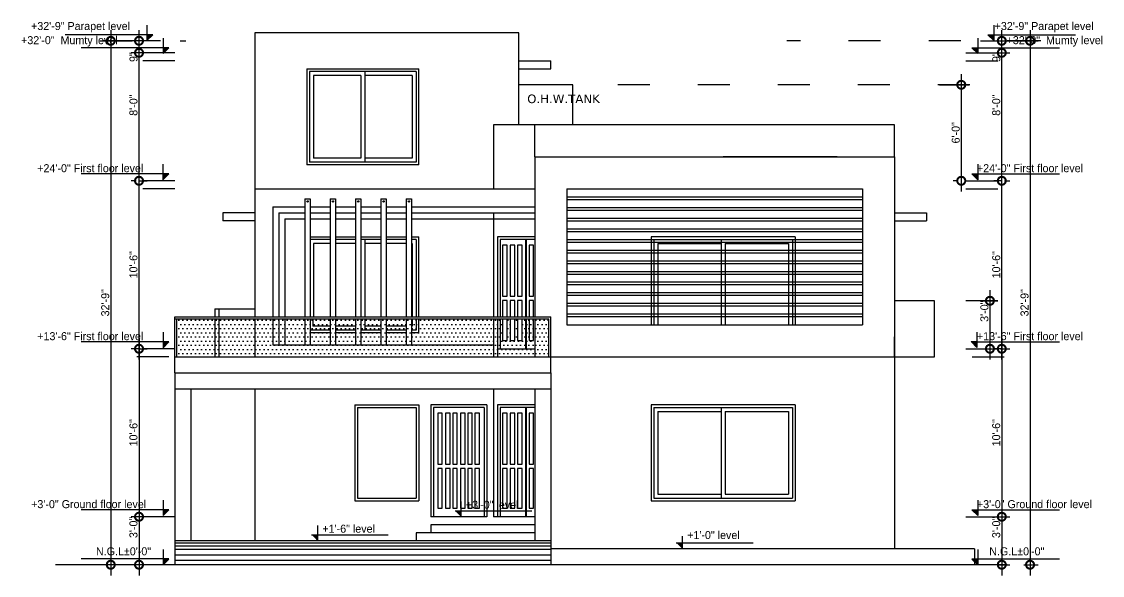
# Model space of a CAD drawing. Header units: inches. Extents: x -36906 to 35154, y -44700 to 686.
# Drawn here: x -20826 to -20016, y -22350 to -21934 of the extents above; entities that cross this region are included whole.
import ezdxf
from ezdxf.enums import TextEntityAlignment as Align

# ---------------------------------------------------------------- set-up
doc = ezdxf.new("R2010")
doc.units = ezdxf.units.IN
doc.header["$LTSCALE"] = 2
doc.header["$MEASUREMENT"] = 0
doc.header["$PDMODE"] = 2
doc.linetypes.add('ACAD_ISO03W100', pattern=[30, 12, -18])
doc.layers.add('stair', color=141, linetype='Continuous')
doc.styles.add('dim-1', font='stylu.ttf')
doc.styles.add('dimtex', font='stylu.ttf')
doc.styles.add('SANSSERIF', font='sanss___.ttf', dxfattribs={"height": 7})
doc.dimstyles.new('G8', dxfattribs={"dimscale": 8, "dimtxt": 1, "dimasz": 1.75, "dimexe": 1, "dimexo": 0.25, "dimgap": 0.125, "dimtad": 1, "dimdec": 3, "dimzin": 3, "dimdsep": 46, "dimlunit": 4, "dimtxsty": 'dimtex', "dimblk": 'DOTSMALL', "dimcen": 0.09375, "dimdle": 1, "dimclrd": 256, "dimclre": 256, "dimclrt": 6, "dimadec": 0, "dimazin": 1, "dimtfac": 1, "dimtdec": 3, "dimtofl": 0, "dimtmove": 1, "dimatfit": 3, "dimldrblk": 'DOTSMALL', "dimfxl": 0, "dimtolj": 1, "dimtzin": 1, "dimlwd": -1, "dimlwe": -1, "dimarcsym": 0})
pattern_1 = [(0, (-132644.067, -36255.0425), (1.5625, 3.125), [0, -3.125])]

# ---------------------------------------------------------------- blocks, each defined once
blk = doc.blocks.new('_DotSmall')
at = {"color": 0, "linetype": 'ByBlock', "const_width": 0.5}
blk.add_lwpolyline([(-0.0625, 0, 1), (0.0625, 0, 1)], format="xyb", close=True, dxfattribs=at)
blk = doc.blocks.new('*D188')
for p, q in [((-20091.06, -22171.51), (-20091.06, -22313.51)), ((-20091.94, -22179.51), (-20085.06, -22179.51)), ((-20094.94, -22305.51), (-20085.06, -22305.51))]:
    blk.add_line(p, q)
at = {"layer": 'Defpoints', "color": 0}
for p in [(-20097.94, -22179.51), (-20100.94, -22305.51), (-20091.06, -22305.51)]:
    blk.add_point(p, dxfattribs=at)
at = {"xscale": 12, "yscale": 12, "zscale": 12}
for p, rotation in [((-20091.06, -22179.51), 90), ((-20091.06, -22305.51), 270)]:
    blk.add_blockref('_DotSmall', p, dxfattribs=dict(at, rotation=rotation))
at = {"color": 7, "insert": (-20095.19, -22242.51), "char_height": 6, "attachment_point": 5, "rotation": 90, "style": 'dimtex'}
blk.add_mtext('\\A1;10\'-6"', dxfattribs=at)
blk = doc.blocks.new('*D189')
for p, q in [((-20091.06, -22297.51), (-20091.06, -22349.51)), ((-20098.75, -22305.51), (-20085.06, -22305.51)), ((-20093.08, -22341.51), (-20085.06, -22341.51))]:
    blk.add_line(p, q)
at = {"layer": 'Defpoints', "color": 0}
for p in [(-20104.75, -22305.51), (-20099.08, -22341.51), (-20091.06, -22341.51)]:
    blk.add_point(p, dxfattribs=at)
at = {"xscale": 12, "yscale": 12, "zscale": 12}
for p, rotation in [((-20091.06, -22305.51), 90), ((-20091.06, -22341.51), 270)]:
    blk.add_blockref('_DotSmall', p, dxfattribs=dict(at, rotation=rotation))
at = {"color": 7, "insert": (-20095.19, -22313.51), "char_height": 6, "attachment_point": 5, "rotation": 90, "style": 'dimtex'}
blk.add_mtext('\\A1;3\'-0"', dxfattribs=at)
blk = doc.blocks.new('*D190')
for p, q in [((-20091.06, -22187.51), (-20091.06, -22045.51)), ((-20091.06, -22053.51), (-20097.06, -22053.51)), ((-20091.06, -22179.51), (-20097.06, -22179.51))]:
    blk.add_line(p, q)
at = {"layer": 'Defpoints', "color": 0}
for p in [(-20091.06, -22053.51), (-20085.06, -22053.51), (-20085.06, -22179.51)]:
    blk.add_point(p, dxfattribs=at)
at = {"xscale": 12, "yscale": 12, "zscale": 12}
for p, rotation in [((-20091.06, -22053.51), 90), ((-20091.06, -22179.51), 270)]:
    blk.add_blockref('_DotSmall', p, dxfattribs=dict(at, rotation=rotation))
at = {"color": 7, "insert": (-20095.19, -22116.51), "char_height": 6, "attachment_point": 5, "rotation": 90, "style": 'dimtex'}
blk.add_mtext('\\A1;10\'-6"', dxfattribs=at)
blk = doc.blocks.new('*D191')
for p, q in [((-20069.87, -21940.51), (-20069.87, -22349.51)), ((-20090.09, -21948.51), (-20063.87, -21948.51)), ((-20074.59, -22341.51), (-20063.87, -22341.51))]:
    blk.add_line(p, q)
at = {"layer": 'Defpoints', "color": 0}
for p in [(-20096.09, -21948.51), (-20080.59, -22341.51), (-20069.87, -22341.51)]:
    blk.add_point(p, dxfattribs=at)
at = {"xscale": 12, "yscale": 12, "zscale": 12}
for p, rotation in [((-20069.87, -21948.51), 90), ((-20069.87, -22341.51), 270)]:
    blk.add_blockref('_DotSmall', p, dxfattribs=dict(at, rotation=rotation))
at = {"color": 7, "insert": (-20073.98, -22145.01), "char_height": 6, "attachment_point": 5, "rotation": 90, "style": 'dimtex'}
blk.add_mtext('\\A1;32\'-9"', dxfattribs=at)
blk = doc.blocks.new('*D192')
for p, q in [((-20091.06, -22061.51), (-20091.06, -21949.51)), ((-20100.56, -21957.51), (-20085.06, -21957.51)), ((-20088.9, -22053.51), (-20085.06, -22053.51))]:
    blk.add_line(p, q)
at = {"layer": 'Defpoints', "color": 0}
for p in [(-20106.56, -21957.51), (-20091.06, -21957.51), (-20094.9, -22053.51)]:
    blk.add_point(p, dxfattribs=at)
at = {"xscale": 12, "yscale": 12, "zscale": 12}
for p, rotation in [((-20091.06, -21957.51), 90), ((-20091.06, -22053.51), 270)]:
    blk.add_blockref('_DotSmall', p, dxfattribs=dict(at, rotation=rotation))
at = {"color": 7, "insert": (-20095.18, -21996.77), "char_height": 6, "attachment_point": 5, "rotation": 90, "style": 'dimtex'}
blk.add_mtext('\\A1;8\'-0"', dxfattribs=at)
blk = doc.blocks.new('*D193')
for p, q in [((-20091.06, -21965.51), (-20091.06, -21940.51)), ((-20107.12, -21948.51), (-20085.06, -21948.51)), ((-20087.81, -21957.51), (-20085.06, -21957.51))]:
    blk.add_line(p, q)
at = {"layer": 'Defpoints', "color": 0}
for p in [(-20113.12, -21948.51), (-20091.06, -21948.51), (-20093.81, -21957.51)]:
    blk.add_point(p, dxfattribs=at)
at = {"xscale": 12, "yscale": 12, "zscale": 12}
for p, rotation in [((-20091.06, -21948.51), 90), ((-20091.06, -21957.51), 270)]:
    blk.add_blockref('_DotSmall', p, dxfattribs=dict(at, rotation=rotation))
at = {"color": 7, "insert": (-20095.16, -21960.76), "char_height": 6, "attachment_point": 5, "rotation": 90, "style": 'dimtex'}
blk.add_mtext('\\A1;9"', dxfattribs=at)
blk = doc.blocks.new('*U29')
at = {"layer": 'stair', "color": 6, "linetype": 'Continuous'}
for p, q in [((-270.69, -4148.52), (-266.28, -4148.52)), ((-266.28, -4152.96), (-270.69, -4148.52)), ((-266.28, -4148.52), (-266.28, -4152.96))]:
    blk.add_line(p, q, dxfattribs=at)
blk.add_solid([(-270.69, -4148.52), (-270.69, -4148.52), (-266.28, -4148.52)], dxfattribs=at)
at = {"layer": 'stair', "color": 6, "linetype": 'Continuous', "extrusion": (0, 0, -1)}
blk.add_solid([(270.69, -4148.52), (266.28, -4148.52), (266.28, -4152.96)], dxfattribs=at)
blk = doc.blocks.new('*D194')
for p, q in [((-20737.88, -22171.51), (-20737.88, -22313.51)), ((-20737, -22179.51), (-20743.88, -22179.51)), ((-20734, -22305.51), (-20743.88, -22305.51))]:
    blk.add_line(p, q)
at = {"layer": 'Defpoints', "color": 0}
for p in [(-20731, -22179.51), (-20737.88, -22305.51), (-20728, -22305.51)]:
    blk.add_point(p, dxfattribs=at)
at = {"xscale": 12, "yscale": 12, "zscale": 12}
for p, rotation in [((-20737.88, -22179.51), 90), ((-20737.88, -22305.51), 270)]:
    blk.add_blockref('_DotSmall', p, dxfattribs=dict(at, rotation=rotation))
at = {"color": 7, "insert": (-20742.02, -22242.51), "char_height": 6, "attachment_point": 5, "rotation": 90, "style": 'dimtex'}
blk.add_mtext('\\A1;10\'-6"', dxfattribs=at)
blk = doc.blocks.new('*D195')
for p, q in [((-20737.88, -22297.51), (-20737.88, -22349.51)), ((-20730.2, -22305.51), (-20743.88, -22305.51)), ((-20735.87, -22341.51), (-20743.88, -22341.51))]:
    blk.add_line(p, q)
at = {"layer": 'Defpoints', "color": 0}
for p in [(-20724.2, -22305.51), (-20737.88, -22341.51), (-20729.87, -22341.51)]:
    blk.add_point(p, dxfattribs=at)
at = {"xscale": 12, "yscale": 12, "zscale": 12}
for p, rotation in [((-20737.88, -22305.51), 90), ((-20737.88, -22341.51), 270)]:
    blk.add_blockref('_DotSmall', p, dxfattribs=dict(at, rotation=rotation))
at = {"color": 7, "insert": (-20742.01, -22313.51), "char_height": 6, "attachment_point": 5, "rotation": 90, "style": 'dimtex'}
blk.add_mtext('\\A1;3\'-0"', dxfattribs=at)
blk = doc.blocks.new('*D196')
for p, q in [((-20737.88, -22187.51), (-20737.88, -22045.51)), ((-20737.88, -22053.51), (-20731.88, -22053.51)), ((-20737.88, -22179.51), (-20731.88, -22179.51))]:
    blk.add_line(p, q)
at = {"layer": 'Defpoints', "color": 0}
for p in [(-20743.88, -22053.51), (-20737.88, -22053.51), (-20743.88, -22179.51)]:
    blk.add_point(p, dxfattribs=at)
at = {"xscale": 12, "yscale": 12, "zscale": 12}
for p, rotation in [((-20737.88, -22053.51), 90), ((-20737.88, -22179.51), 270)]:
    blk.add_blockref('_DotSmall', p, dxfattribs=dict(at, rotation=rotation))
at = {"color": 7, "insert": (-20742.02, -22116.51), "char_height": 6, "attachment_point": 5, "rotation": 90, "style": 'dimtex'}
blk.add_mtext('\\A1;10\'-6"', dxfattribs=at)
blk = doc.blocks.new('*D197')
for p, q in [((-20759.07, -21940.51), (-20759.07, -22349.51)), ((-20738.85, -21948.51), (-20765.07, -21948.51)), ((-20754.35, -22341.51), (-20765.07, -22341.51))]:
    blk.add_line(p, q)
at = {"layer": 'Defpoints', "color": 0}
for p in [(-20732.85, -21948.51), (-20759.07, -22341.51), (-20748.35, -22341.51)]:
    blk.add_point(p, dxfattribs=at)
at = {"xscale": 12, "yscale": 12, "zscale": 12}
for p, rotation in [((-20759.07, -21948.51), 90), ((-20759.07, -22341.51), 270)]:
    blk.add_blockref('_DotSmall', p, dxfattribs=dict(at, rotation=rotation))
at = {"color": 7, "insert": (-20763.18, -22145.01), "char_height": 6, "attachment_point": 5, "rotation": 90, "style": 'dimtex'}
blk.add_mtext('\\A1;32\'-9"', dxfattribs=at)
blk = doc.blocks.new('*D198')
for p, q in [((-20737.88, -22061.51), (-20737.88, -21949.51)), ((-20728.39, -21957.51), (-20743.88, -21957.51)), ((-20740.04, -22053.51), (-20743.88, -22053.51))]:
    blk.add_line(p, q)
at = {"layer": 'Defpoints', "color": 0}
for p in [(-20737.88, -21957.51), (-20722.39, -21957.51), (-20734.04, -22053.51)]:
    blk.add_point(p, dxfattribs=at)
at = {"xscale": 12, "yscale": 12, "zscale": 12}
for p, rotation in [((-20737.88, -21957.51), 90), ((-20737.88, -22053.51), 270)]:
    blk.add_blockref('_DotSmall', p, dxfattribs=dict(at, rotation=rotation))
at = {"color": 7, "insert": (-20742.01, -21996.77), "char_height": 6, "attachment_point": 5, "rotation": 90, "style": 'dimtex'}
blk.add_mtext('\\A1;8\'-0"', dxfattribs=at)
blk = doc.blocks.new('*D199')
for p, q in [((-20737.88, -21965.51), (-20737.88, -21940.51)), ((-20721.82, -21948.51), (-20743.88, -21948.51)), ((-20741.13, -21957.51), (-20743.88, -21957.51))]:
    blk.add_line(p, q)
at = {"layer": 'Defpoints', "color": 0}
for p in [(-20737.88, -21948.51), (-20715.82, -21948.51), (-20735.13, -21957.51)]:
    blk.add_point(p, dxfattribs=at)
at = {"xscale": 12, "yscale": 12, "zscale": 12}
for p, rotation in [((-20737.88, -21948.51), 90), ((-20737.88, -21957.51), 270)]:
    blk.add_blockref('_DotSmall', p, dxfattribs=dict(at, rotation=rotation))
at = {"color": 7, "insert": (-20741.98, -21960.76), "char_height": 6, "attachment_point": 5, "rotation": 90, "style": 'dimtex'}
blk.add_mtext('\\A1;9"', dxfattribs=at)
blk = doc.blocks.new('*D218')
for p, q in [((-20099.94, -22135.51), (-20099.94, -22187.51)), ((-20106.09, -22143.51), (-20093.94, -22143.51)), ((-20100.22, -22179.51), (-20093.94, -22179.51))]:
    blk.add_line(p, q)
at = {"layer": 'Defpoints', "color": 0}
for p in [(-20112.09, -22143.51), (-20106.22, -22179.51), (-20099.94, -22179.51)]:
    blk.add_point(p, dxfattribs=at)
at = {"xscale": 12, "yscale": 12, "zscale": 12}
for p, rotation in [((-20099.94, -22143.51), 90), ((-20099.94, -22179.51), 270)]:
    blk.add_blockref('_DotSmall', p, dxfattribs=dict(at, rotation=rotation))
at = {"color": 7, "insert": (-20104.07, -22151.34), "char_height": 6, "attachment_point": 5, "rotation": 90, "style": 'dimtex'}
blk.add_mtext('\\A1;3\'-0"', dxfattribs=at)
blk = doc.blocks.new('*D219')
for p, q in [((-20121.43, -21973.51), (-20121.43, -22061.51)), ((-20137.67, -21981.51), (-20115.43, -21981.51)), ((-20124.01, -22053.51), (-20127.43, -22053.51))]:
    blk.add_line(p, q)
at = {"layer": 'Defpoints', "color": 0}
for p in [(-20143.67, -21981.51), (-20121.43, -22053.51), (-20118.01, -22053.51)]:
    blk.add_point(p, dxfattribs=at)
at = {"xscale": 12, "yscale": 12, "zscale": 12}
for p, rotation in [((-20121.43, -21981.51), 90), ((-20121.43, -22053.51), 270)]:
    blk.add_blockref('_DotSmall', p, dxfattribs=dict(at, rotation=rotation))
at = {"color": 7, "insert": (-20125.57, -22017.51), "char_height": 6, "attachment_point": 5, "rotation": 90, "style": 'dimtex'}
blk.add_mtext('\\A1;6\'-0"', dxfattribs=at)

msp = doc.modelspace()

# ---------------------------------------------------------------- hatches: boundary and pattern name
at = {"ltscale": 10}
h = msp.add_hatch(dxfattribs=at)
h.set_pattern_fill('DOTS', color=256, scale=50, style=0)
h.set_pattern_definition(pattern_1)
h.paths.add_polyline_path([(-20709.5273, -22157.0058), (-20709.5273, -22185.5058), (-20681.0273, -22185.5058), (-20681.0273, -22157.0058)])
h.paths.add_polyline_path([(-20678.0273, -22185.5058), (-20651.0273, -22185.5058), (-20651.0273, -22157.0058), (-20678.0273, -22157.0058)])
h.paths.add_polyline_path([(-20678.0273, -22157.0058), (-20681.0273, -22157.0058), (-20681.0273, -22185.5058), (-20678.0273, -22185.5058)])
h.paths.add_polyline_path([(-20637.5273, -22157.0058), (-20651.0273, -22157.0058), (-20651.0273, -22185.5058), (-20472.244, -22185.5058), (-20472.244, -22176.5058), (-20637.5273, -22176.5058)])
h.paths.add_polyline_path([(-20633.0273, -22157.0058), (-20637.5273, -22157.0058), (-20637.5273, -22176.5058), (-20633.0273, -22176.5058)])
h.paths.add_polyline_path([(-20628.5273, -22157.0058), (-20633.0273, -22157.0058), (-20633.0273, -22176.5058), (-20628.5273, -22176.5058)])
h.paths.add_polyline_path([(-20613.5273, -22157.0058), (-20628.5273, -22157.0058), (-20628.5273, -22176.5058), (-20613.5273, -22176.5058)], flags=17)
h.paths.add_polyline_path([(-20613.5273, -22176.5058), (-20609.5273, -22176.5058), (-20609.5273, -22157.0058), (-20613.5273, -22157.0058)], flags=16)
h.paths.add_polyline_path([(-20609.5273, -22167.5058), (-20609.5273, -22176.5058), (-20594.5273, -22176.5058), (-20594.5273, -22167.5058)], flags=17)
h.paths.add_polyline_path([(-20594.5273, -22167.5058), (-20594.5273, -22165.5058), (-20609.5273, -22165.5058), (-20609.5273, -22167.5058)], flags=17)
h.paths.add_polyline_path([(-20594.5273, -22165.5058), (-20594.5273, -22162.5058), (-20607.5273, -22162.5058), (-20607.5273, -22157.0058), (-20609.5273, -22157.0058), (-20609.5273, -22165.5058)], flags=17)
h.paths.add_polyline_path([(-20594.5273, -22162.5058), (-20594.5273, -22157.0058), (-20607.5273, -22157.0058), (-20607.5273, -22162.5058)], flags=16)
h.paths.add_polyline_path([(-20590.5273, -22157.0058), (-20594.5273, -22157.0058), (-20594.5273, -22176.5058), (-20590.5273, -22176.5058)], flags=17)
h.paths.add_polyline_path([(-20590.5273, -22167.5058), (-20590.5273, -22176.5058), (-20575.5273, -22176.5058), (-20575.5273, -22167.5058)], flags=17)
h.paths.add_polyline_path([(-20575.5273, -22167.5058), (-20575.5273, -22165.5058), (-20590.5273, -22165.5058), (-20590.5273, -22167.5058)], flags=17)
h.paths.add_polyline_path([(-20575.5273, -22165.5058), (-20575.5273, -22162.5058), (-20590.5273, -22162.5058), (-20590.5273, -22165.5058)], flags=17)
h.paths.add_polyline_path([(-20575.5273, -22162.5058), (-20575.5273, -22157.0058), (-20590.5273, -22157.0058), (-20590.5273, -22162.5058)], flags=17)
h.paths.add_polyline_path([(-20571.5273, -22157.0058), (-20575.5273, -22157.0058), (-20575.5273, -22176.5058), (-20571.5273, -22176.5058)], flags=17)
h.paths.add_polyline_path([(-20569.0273, -22157.0058), (-20571.5273, -22157.0058), (-20571.5273, -22165.5058), (-20569.0273, -22165.5058)], flags=17)
h.paths.add_polyline_path([(-20556.5273, -22162.5058), (-20556.5273, -22157.0058), (-20569.0273, -22157.0058), (-20569.0273, -22162.5058)], flags=17)
h.paths.add_polyline_path([(-20556.5273, -22165.5058), (-20556.5273, -22162.5058), (-20569.0273, -22162.5058), (-20569.0273, -22165.5058)], flags=16)
h.paths.add_polyline_path([(-20556.5273, -22167.5058), (-20556.5273, -22165.5058), (-20571.5273, -22165.5058), (-20571.5273, -22167.5058)], flags=17)
h.paths.add_polyline_path([(-20571.5273, -22167.5058), (-20571.5273, -22176.5058), (-20556.5273, -22176.5058), (-20556.5273, -22167.5058)], flags=17)
h.paths.add_polyline_path([(-20556.5273, -22176.5058), (-20552.5273, -22176.5058), (-20552.5273, -22157.0058), (-20556.5273, -22157.0058)], flags=16)
h.paths.add_polyline_path([(-20537.5273, -22162.5058), (-20537.5273, -22157.0058), (-20552.5273, -22157.0058), (-20552.5273, -22162.5058)])
h.paths.add_polyline_path([(-20537.5273, -22165.5058), (-20537.5273, -22162.5058), (-20552.5273, -22162.5058), (-20552.5273, -22165.5058)], flags=17)
h.paths.add_polyline_path([(-20537.5273, -22167.5058), (-20537.5273, -22165.5058), (-20552.5273, -22165.5058), (-20552.5273, -22167.5058)], flags=17)
h.paths.add_polyline_path([(-20552.5273, -22167.5058), (-20552.5273, -22176.5058), (-20537.5273, -22176.5058), (-20537.5273, -22167.5058)], flags=17)
h.paths.add_polyline_path([(-20537.5273, -22176.5058), (-20533.5273, -22176.5058), (-20533.5273, -22157.0058), (-20537.5273, -22157.0058)], flags=16)
h.paths.add_polyline_path([(-20530.5273, -22157.0058), (-20533.5273, -22157.0058), (-20533.5273, -22165.5058), (-20530.5273, -22165.5058)])
h.paths.add_polyline_path([(-20530.5273, -22165.5058), (-20533.5273, -22165.5058), (-20533.5273, -22167.5058), (-20528.5273, -22167.5058), (-20528.5273, -22157.0058), (-20530.5273, -22157.0058)], flags=17)
h = msp.add_hatch(dxfattribs=at)
h.set_pattern_fill('DOTS', color=256, scale=50, style=0)
h.set_pattern_definition(pattern_1)
h.paths.add_polyline_path([(-20528.5273, -22157.0058), (-20528.5273, -22167.5058), (-20533.5273, -22167.5058), (-20533.5273, -22176.5058), (-20472.244, -22176.5058), (-20472.244, -22157.0058)])
h.paths.add_polyline_path([(-20469.0621, -22157.0058), (-20472.244, -22157.0058), (-20472.244, -22185.5058), (-20469.0621, -22185.5058), (-20469.0621, -22179.5058)])
h.paths.add_polyline_path([(-20467.0621, -22157.0058), (-20469.0621, -22157.0058), (-20469.0621, -22179.5058), (-20467.0621, -22179.5058)])
h.paths.add_polyline_path([(-20469.0621, -22179.5058), (-20469.0621, -22185.5058), (-20441.0273, -22185.5058), (-20441.0273, -22179.5058)])
h.paths.add_polyline_path([(-20448.0989, -22179.5058), (-20448.0989, -22157.0058), (-20450.5877, -22157.0058), (-20450.5877, -22173.1923), (-20454.0773, -22173.1923), (-20454.0773, -22157.0058), (-20456.0555, -22157.0058), (-20456.0555, -22173.1923), (-20459.5451, -22173.1923), (-20459.5451, -22157.0058), (-20461.8334, -22157.0058), (-20461.8334, -22173.1923), (-20465.3229, -22173.1923), (-20465.3229, -22157.0058), (-20467.0621, -22157.0058), (-20467.0621, -22179.5058)])
h.paths.add_polyline_path([(-20445.5025, -22173.1923), (-20442.013, -22173.1923), (-20442.013, -22157.0058), (-20445.5025, -22157.0058)])
h.paths.add_polyline_path([(-20447.5989, -22157.0058), (-20448.0989, -22157.0058), (-20448.0989, -22179.5058), (-20447.5989, -22179.5058)])
h = msp.add_hatch(dxfattribs=at)
h.set_pattern_fill('DOTS', color=256, scale=50, style=0)
h.set_pattern_definition(pattern_1)
h.paths.add_polyline_path([(-20445.5025, -22173.1923), (-20445.5025, -22157.0058), (-20447.5989, -22157.0058), (-20447.5989, -22179.5058), (-20441.0273, -22179.5058), (-20441.0273, -22157.0058), (-20442.013, -22157.0058), (-20442.013, -22173.1923)])
h = msp.add_hatch(dxfattribs=at)
h.set_pattern_fill('DOTS', color=256, scale=50, style=0)
h.set_pattern_definition([(0, (-135745.099, -36255.0425), (1.5625, 3.125), [0, -3.125])])
h.paths.add_polyline_path([(-20430.5273, -22157.0058), (-20441.0273, -22157.0058), (-20441.0273, -22185.5058), (-20430.5273, -22185.5058)])
for points in [[(-20496.5276, -22301.0648), (-20500.9377, -22301.0648), (-20496.5276, -22305.5058)], [(-20604.1523, -22319.0648), (-20608.5624, -22319.0648), (-20604.1523, -22323.5058)], [(-20330.6679, -22325.0648), (-20335.078, -22325.0648), (-20330.6679, -22329.5058)]]:
    msp.add_hatch(color=6).paths.add_polyline_path(points)

# ---------------------------------------------------------------- linework, layer by layer
at = {"color": 6}
for p, q in [((-20731.9543, -21936.8404), (-20731.9543, -21948.3893)), ((-20096.9874, -21936.8404), (-20096.9874, -21948.3893)), ((-20727.5442, -21943.9483), (-20793.2711, -21943.9483)), ((-20719.8738, -21946.5595), (-20719.8738, -21958.1084)), ((-20109.0679, -21946.5595), (-20109.0679, -21958.1084)), ((-20101.3975, -21943.9483), (-20035.6706, -21943.9483)), ((-20715.4637, -21953.6674), (-20781.1905, -21953.6674)), ((-20113.478, -21953.6674), (-20047.7512, -21953.6674)), ((-20719.9165, -22041.1457), (-20719.9165, -22052.6947)), ((-20109.0679, -22041.1457), (-20109.0679, -22052.6947)), ((-20715.4637, -22048.2537), (-20781.1905, -22048.2537)), ((-20113.478, -22048.2537), (-20047.7512, -22048.2537)), ((-20719.8738, -22167.1457), (-20719.8738, -22178.6947)), ((-20109.6811, -22167.0032), (-20109.6811, -22178.5522)), ((-20715.4637, -22174.2537), (-20781.1905, -22174.2537)), ((-20113.478, -22174.2537), (-20047.7512, -22174.2537)), ((-20719.8738, -22293.1457), (-20719.8738, -22304.6947)), ((-20496.5276, -22293.9568), (-20496.5276, -22305.5058)), ((-20109.0679, -22293.1457), (-20109.0679, -22304.6947)), ((-20715.4637, -22300.2537), (-20781.1905, -22300.2537)), ((-20500.9377, -22301.0648), (-20443.3543, -22301.0648)), ((-20113.478, -22300.2537), (-20047.7512, -22300.2537)), ((-20604.1523, -22311.9568), (-20604.1523, -22323.5058)), ((-20608.5624, -22319.0648), (-20550.9789, -22319.0648)), ((-20330.6679, -22320.004), (-20330.6679, -22329.5058)), ((-20719.8738, -22330.0993), (-20719.8738, -22341.6482)), ((-20335.078, -22325.0648), (-20277.4945, -22325.0648)), ((-20109.0679, -22330.0993), (-20109.0679, -22341.6482)), ((-20715.4637, -22337.2072), (-20781.1905, -22337.2072)), ((-20113.478, -22337.2072), (-20047.7512, -22337.2072))]:
    msp.add_line(p, q, dxfattribs=at)
at = {"linetype": 'ACAD_ISO03W100'}
for p, q in [((-20767.071, -21948.5058), (-20702.8764, -21948.5058)), ((-20061.8707, -21948.5058), (-20252.149, -21948.5058)), ((-20710.9353, -21957.5058), (-20758.4951, -21957.5058)), ((-20118.0064, -21957.5058), (-20070.4467, -21957.5058)), ((-20710.9353, -21963.5058), (-20758.4951, -21963.5058)), ((-20118.0064, -21963.5058), (-20070.4467, -21963.5058)), ((-20115.0219, -21981.5058), (-20394.0473, -21981.5058)), ((-20710.9353, -22053.5058), (-20758.4951, -22053.5058)), ((-20118.0064, -22053.5058), (-20070.4467, -22053.5058)), ((-20710.9353, -22059.5058), (-20758.4951, -22059.5058)), ((-20118.0064, -22059.5058), (-20070.4467, -22059.5058)), ((-20093.942, -22143.5058), (-20135.3122, -22143.5058)), ((-20710.9353, -22179.5058), (-20758.4951, -22179.5058)), ((-20118.0064, -22179.5058), (-20070.4467, -22179.5058)), ((-20715.6184, -22185.5058), (-20758.4951, -22185.5058)), ((-20113.3233, -22185.5058), (-20070.4467, -22185.5058)), ((-20710.9353, -22305.5058), (-20758.4951, -22305.5058)), ((-20118.0064, -22305.5058), (-20070.4467, -22305.5058))]:
    msp.add_line(p, q, dxfattribs=at)
at = {"ltscale": 2.1}
for p, q in [((-20453.0273, -21942.5058), (-20651.0273, -21942.5058)), ((-20651.0273, -21942.5058), (-20651.0273, -22059.5058)), ((-20453.0273, -22011.5058), (-20453.0273, -21942.5058)), ((-20453.0273, -21963.5058), (-20429.0273, -21963.5058)), ((-20429.0273, -21969.5058), (-20429.0273, -21963.5058)), ((-20612.0273, -21969.5058), (-20612.0273, -22041.5058)), ((-20612.0273, -21969.5058), (-20528.0273, -21969.5058)), ((-20530.0273, -21971.5058), (-20610.0273, -21971.5058)), ((-20610.0273, -21971.5058), (-20610.0273, -22039.5058)), ((-20568.5273, -21971.5058), (-20568.5273, -22039.5058)), ((-20530.0273, -21971.5058), (-20530.0273, -22039.5058)), ((-20528.0273, -22041.5058), (-20528.0273, -21969.5058)), ((-20453.0273, -21969.5058), (-20429.0273, -21969.5058)), ((-20571.5273, -21974.5058), (-20607.0273, -21974.5058)), ((-20607.0273, -21974.5058), (-20607.0273, -22036.5058)), ((-20571.5273, -21974.5058), (-20571.5273, -22036.5058)), ((-20533.0273, -21974.5058), (-20568.5273, -21974.5058)), ((-20533.0273, -21974.5058), (-20533.0273, -22036.5058)), ((-20412.5273, -21981.5058), (-20453.0273, -21981.5058)), ((-20412.5273, -22011.5058), (-20412.5273, -21981.5058)), ((-20472.244, -22011.5058), (-20472.244, -22059.5058)), ((-20441.0273, -22011.5058), (-20472.244, -22011.5058)), ((-20171.5273, -22011.5058), (-20441.0273, -22011.5058)), ((-20441.0273, -22035.5058), (-20441.0273, -22011.5058)), ((-20171.5273, -22035.5058), (-20171.5273, -22011.5058)), ((-20571.5273, -22036.5058), (-20607.0273, -22036.5058)), ((-20533.0273, -22036.5058), (-20568.5273, -22036.5058)), ((-20441.0273, -22035.5058), (-20441.0273, -22155.5058)), ((-20441.0273, -22035.5058), (-20171.5273, -22035.5058)), ((-20214.5273, -22035.5058), (-20300.0273, -22035.5058)), ((-20171.5273, -22035.5058), (-20171.5273, -22168.5058)), ((-20171.5273, -22035.5058), (-20171.5273, -22185.5058)), ((-20528.0273, -22041.5058), (-20612.0273, -22041.5058)), ((-20530.0273, -22039.5058), (-20610.0273, -22039.5058)), ((-20417.0273, -22059.5058), (-20417.0273, -22161.5058)), ((-20417.0273, -22059.5058), (-20195.5273, -22059.5058)), ((-20195.5273, -22059.5058), (-20195.5273, -22161.5058)), ((-20613.5273, -22067.0058), (-20613.5273, -22155.5058)), ((-20613.5273, -22067.0058), (-20609.5273, -22067.0058)), ((-20609.5273, -22067.0058), (-20609.5273, -22155.5058)), ((-20594.5273, -22067.0058), (-20594.5273, -22155.5058)), ((-20594.5273, -22067.0058), (-20590.5273, -22067.0058)), ((-20590.5273, -22067.0058), (-20590.5273, -22155.5058)), ((-20575.5273, -22067.0058), (-20575.5273, -22155.5058)), ((-20575.5273, -22067.0058), (-20571.5273, -22067.0058)), ((-20571.5273, -22067.0058), (-20571.5273, -22155.5058)), ((-20556.5273, -22067.0058), (-20556.5273, -22155.5058)), ((-20556.5273, -22067.0058), (-20552.5273, -22067.0058)), ((-20552.5273, -22067.0058), (-20552.5273, -22155.5058)), ((-20537.5273, -22067.0058), (-20537.5273, -22155.5058)), ((-20537.5273, -22067.0058), (-20533.5273, -22067.0058)), ((-20533.5273, -22067.0058), (-20533.5273, -22155.5058)), ((-20417.0273, -22065.497), (-20195.5273, -22065.497)), ((-20417.0273, -22067.497), (-20195.5273, -22067.497)), ((-20675.0273, -22077.5058), (-20675.0273, -22083.5058)), ((-20651.0273, -22077.5058), (-20675.0273, -22077.5058)), ((-20637.5273, -22073.0058), (-20637.5273, -22155.5058)), ((-20633.0273, -22077.5058), (-20633.0273, -22155.5058)), ((-20472.244, -22077.5058), (-20472.244, -22155.5058)), ((-20417.0273, -22073.4881), (-20195.5273, -22073.4881)), ((-20417.0273, -22075.4881), (-20195.5273, -22075.4881)), ((-20171.5273, -22077.5058), (-20147.5273, -22077.5058)), ((-20147.5273, -22077.5058), (-20147.5273, -22083.5058)), ((-20651.0273, -22083.5058), (-20675.0273, -22083.5058)), ((-20628.5273, -22082.0058), (-20628.5273, -22155.5058)), ((-20417.0273, -22081.4793), (-20195.5273, -22081.4793)), ((-20417.0273, -22083.4793), (-20195.5273, -22083.4793)), ((-20171.5273, -22083.5058), (-20147.5273, -22083.5058)), ((-20609.5273, -22095.5058), (-20594.5273, -22095.5058)), ((-20590.5273, -22095.5058), (-20575.5273, -22095.5058)), ((-20571.5273, -22095.5058), (-20556.5273, -22095.5058)), ((-20552.5273, -22095.5058), (-20537.5273, -22095.5058)), ((-20533.5273, -22095.5058), (-20528.0273, -22095.5058)), ((-20528.0273, -22155.5058), (-20528.0273, -22095.5058)), ((-20441.0273, -22095.5058), (-20469.0621, -22095.5058)), ((-20469.0621, -22095.5058), (-20469.0621, -22155.5058)), ((-20417.0273, -22089.4704), (-20195.5273, -22089.4704)), ((-20417.0273, -22091.4704), (-20195.5273, -22091.4704)), ((-20354.0273, -22095.5058), (-20354.0273, -22161.5058)), ((-20246.0273, -22095.5058), (-20354.0273, -22095.5058)), ((-20246.0273, -22095.5058), (-20246.0273, -22161.5058)), ((-20594.5273, -22097.5058), (-20609.5273, -22097.5058)), ((-20594.5273, -22100.5058), (-20607.0273, -22100.5058)), ((-20607.0273, -22100.5058), (-20607.0273, -22155.5058)), ((-20575.5273, -22097.5058), (-20590.5273, -22097.5058)), ((-20575.5273, -22100.5058), (-20590.5273, -22100.5058)), ((-20556.5273, -22097.5058), (-20571.5273, -22097.5058)), ((-20568.5273, -22097.5058), (-20568.5273, -22155.5058)), ((-20556.5273, -22100.5058), (-20568.5273, -22100.5058)), ((-20537.5273, -22097.5058), (-20552.5273, -22097.5058)), ((-20537.5273, -22100.5058), (-20552.5273, -22100.5058)), ((-20530.0273, -22097.5058), (-20533.5273, -22097.5058)), ((-20533.0273, -22100.5058), (-20533.5273, -22100.5058)), ((-20533.0273, -22100.5058), (-20533.0273, -22155.5058)), ((-20530.0273, -22097.5058), (-20530.0273, -22155.5058)), ((-20441.0273, -22097.5058), (-20467.0621, -22097.5058)), ((-20467.0621, -22097.5058), (-20467.0621, -22155.5058)), ((-20448.0989, -22097.5058), (-20448.0989, -22155.5058)), ((-20447.5989, -22097.5058), (-20447.5989, -22155.5058)), ((-20417.0273, -22097.4616), (-20195.5273, -22097.4616)), ((-20417.0273, -22099.4616), (-20195.5273, -22099.4616)), ((-20352.0273, -22097.5058), (-20248.0273, -22097.5058)), ((-20352.0273, -22097.5058), (-20352.0273, -22161.5058)), ((-20349.0273, -22100.5058), (-20301.5273, -22100.5058)), ((-20349.0273, -22100.5058), (-20349.0273, -22161.5058)), ((-20301.5273, -22097.5058), (-20301.5273, -22161.5058)), ((-20298.5273, -22100.5058), (-20251.0273, -22100.5058)), ((-20298.5273, -22100.5058), (-20298.5273, -22161.5058)), ((-20251.0273, -22100.5058), (-20251.0273, -22161.5058)), ((-20248.0273, -22097.5058), (-20248.0273, -22161.5058)), ((-20417.0273, -22105.4527), (-20195.5273, -22105.4527)), ((-20417.0273, -22107.4527), (-20195.5273, -22107.4527)), ((-20417.0273, -22113.4439), (-20195.5273, -22113.4439)), ((-20417.0273, -22115.4439), (-20195.5273, -22115.4439)), ((-20417.0273, -22121.435), (-20195.5273, -22121.435)), ((-20417.0273, -22123.435), (-20195.5273, -22123.435)), ((-20417.0273, -22129.4261), (-20195.5273, -22129.4261)), ((-20417.0273, -22131.4261), (-20195.5273, -22131.4261)), ((-20417.0273, -22137.4173), (-20195.5273, -22137.4173)), ((-20417.0273, -22139.4173), (-20195.5273, -22139.4173)), ((-20141.5273, -22143.5058), (-20171.5273, -22143.5058)), ((-20141.5273, -22185.5058), (-20141.5273, -22143.5058)), ((-20681.0273, -22149.5058), (-20681.0273, -22155.5058)), ((-20681.0273, -22149.5058), (-20678.0273, -22149.5058)), ((-20678.0273, -22149.5058), (-20678.0273, -22155.5058)), ((-20678.0273, -22149.5058), (-20651.0273, -22149.5058)), ((-20417.0273, -22145.4084), (-20195.5273, -22145.4084)), ((-20417.0273, -22147.4084), (-20195.5273, -22147.4084)), ((-20711.0273, -22155.5058), (-20429.0273, -22155.5058)), ((-20711.0273, -22185.5058), (-20711.0273, -22155.5058)), ((-20711.0273, -22157.0058), (-20430.5273, -22157.0058)), ((-20709.5273, -22185.5058), (-20709.5273, -22157.0058)), ((-20681.0273, -22157.0058), (-20681.0273, -22185.5058)), ((-20678.0273, -22157.0058), (-20678.0273, -22185.5058)), ((-20637.5273, -22157.0058), (-20637.5273, -22176.5058)), ((-20633.0273, -22157.0058), (-20633.0273, -22176.5058)), ((-20628.5273, -22157.0058), (-20628.5273, -22176.5058)), ((-20613.5273, -22157.0058), (-20613.5273, -22176.5058)), ((-20609.5273, -22157.0058), (-20609.5273, -22176.5058)), ((-20607.5273, -22157.0058), (-20607.5273, -22162.5058)), ((-20594.5273, -22157.0058), (-20594.5273, -22176.5058)), ((-20590.5273, -22157.0058), (-20590.5273, -22176.5058)), ((-20575.5273, -22157.0058), (-20575.5273, -22176.5058)), ((-20571.5273, -22157.0058), (-20571.5273, -22176.5058)), ((-20568.5273, -22157.0058), (-20568.5273, -22165.5058)), ((-20556.5273, -22157.0058), (-20556.5273, -22176.5058)), ((-20552.5273, -22157.0058), (-20552.5273, -22176.5058)), ((-20537.5273, -22157.0058), (-20537.5273, -22176.5058)), ((-20533.5273, -22157.0058), (-20533.5273, -22176.5058)), ((-20533.0273, -22157.0058), (-20533.0273, -22162.5058)), ((-20533.0273, -22157.0058), (-20533.0273, -22162.5058)), ((-20530.0273, -22157.0058), (-20530.0273, -22165.5058)), ((-20528.0273, -22167.5058), (-20528.0273, -22157.0058)), ((-20472.244, -22157.0058), (-20472.244, -22185.5058)), ((-20469.0621, -22157.0058), (-20469.0621, -22179.5058)), ((-20467.0621, -22157.0058), (-20467.0621, -22179.5058)), ((-20448.0989, -22157.0058), (-20448.0989, -22179.5058)), ((-20447.5989, -22157.0058), (-20447.5989, -22179.5058)), ((-20441.0273, -22157.0058), (-20441.0273, -22185.5058)), ((-20430.5273, -22185.5058), (-20430.5273, -22157.0058)), ((-20429.0273, -22185.5058), (-20429.0273, -22155.5058)), ((-20417.0273, -22153.3996), (-20195.5273, -22153.3996)), ((-20417.0273, -22155.3996), (-20195.5273, -22155.3996)), ((-20594.5273, -22165.5058), (-20609.5273, -22165.5058)), ((-20594.5273, -22167.5058), (-20609.5273, -22167.5058)), ((-20594.5273, -22162.5058), (-20607.5273, -22162.5058)), ((-20575.5273, -22162.5058), (-20590.5273, -22162.5058)), ((-20575.5273, -22165.5058), (-20590.5273, -22165.5058)), ((-20575.5273, -22167.5058), (-20590.5273, -22167.5058)), ((-20556.5273, -22165.5058), (-20571.5273, -22165.5058)), ((-20556.5273, -22167.5058), (-20571.5273, -22167.5058)), ((-20556.5273, -22162.5058), (-20568.5273, -22162.5058)), ((-20537.5273, -22162.5058), (-20552.5273, -22162.5058)), ((-20537.5273, -22165.5058), (-20552.5273, -22165.5058)), ((-20537.5273, -22167.5058), (-20552.5273, -22167.5058)), ((-20533.0273, -22162.5058), (-20533.5273, -22162.5058)), ((-20530.0273, -22165.5058), (-20533.5273, -22165.5058)), ((-20528.0273, -22167.5058), (-20533.5273, -22167.5058)), ((-20417.0273, -22161.5058), (-20195.5273, -22161.5058)), ((-20637.5273, -22176.5058), (-20472.244, -22176.5058)), ((-20171.5273, -22185.5058), (-20171.5273, -22170.5058)), ((-20469.0621, -22179.5058), (-20441.0273, -22179.5058)), ((-20469.0621, -22179.5058), (-20469.0621, -22185.5058)), ((-20711.0273, -22185.5058), (-20429.0273, -22185.5058)), ((-20711.0273, -22197.5058), (-20711.0273, -22185.5058)), ((-20441.0273, -22185.5058), (-20171.5273, -22185.5058)), ((-20429.0273, -22197.5058), (-20429.0273, -22185.5058)), ((-20171.5273, -22185.5058), (-20171.5273, -22329.5058)), ((-20171.5273, -22185.5058), (-20141.5273, -22185.5058)), ((-20711.0273, -22197.5058), (-20429.0273, -22197.5058)), ((-20711.0273, -22197.5058), (-20711.0273, -22209.5058)), ((-20429.0273, -22197.5058), (-20429.0273, -22341.5058)), ((-20711.0273, -22209.5058), (-20711.0273, -22341.5058)), ((-20711.0273, -22209.5058), (-20429.0273, -22209.5058)), ((-20699.0273, -22209.5058), (-20699.0273, -22323.5058)), ((-20651.0273, -22209.5058), (-20651.0273, -22323.5058)), ((-20472.244, -22209.5058), (-20472.244, -22305.5058)), ((-20441.0273, -22209.5058), (-20441.0273, -22323.5058)), ((-20576.0273, -22221.5058), (-20528.0273, -22221.5058)), ((-20576.0273, -22221.5058), (-20576.0273, -22293.5058)), ((-20574.0273, -22223.5058), (-20530.0273, -22223.5058)), ((-20574.0273, -22223.5058), (-20574.0273, -22291.5058)), ((-20530.0273, -22223.5058), (-20530.0273, -22291.5058)), ((-20528.0273, -22221.5058), (-20528.0273, -22293.5058)), ((-20477.0273, -22221.5058), (-20519.0273, -22221.5058)), ((-20519.0273, -22221.5058), (-20519.0273, -22305.5058)), ((-20479.0273, -22223.5058), (-20517.0273, -22223.5058)), ((-20517.0273, -22223.5058), (-20517.0273, -22305.5058)), ((-20479.0273, -22223.5058), (-20479.0273, -22305.5058)), ((-20477.0273, -22221.5058), (-20477.0273, -22305.5058)), ((-20441.0273, -22221.5058), (-20469.0621, -22221.5058)), ((-20469.0621, -22221.5058), (-20469.0621, -22305.5058)), ((-20441.0273, -22223.5058), (-20467.0621, -22223.5058)), ((-20467.0621, -22223.5058), (-20467.0621, -22305.5058)), ((-20448.0989, -22223.5058), (-20448.0989, -22305.5058)), ((-20447.5989, -22223.5058), (-20447.5989, -22305.5058)), ((-20429.0273, -22221.5058), (-20429.0273, -22305.5058)), ((-20354.0273, -22221.5058), (-20354.0273, -22293.5058)), ((-20246.0273, -22221.5058), (-20354.0273, -22221.5058)), ((-20352.0273, -22223.5058), (-20248.0273, -22223.5058)), ((-20352.0273, -22223.5058), (-20352.0273, -22291.5058)), ((-20301.5273, -22223.5058), (-20301.5273, -22291.5058)), ((-20248.0273, -22223.5058), (-20248.0273, -22291.5058)), ((-20246.0273, -22221.5058), (-20246.0273, -22293.5058)), ((-20349.0273, -22226.5058), (-20301.5273, -22226.5058)), ((-20349.0273, -22226.5058), (-20349.0273, -22288.5058)), ((-20298.5273, -22226.5058), (-20251.0273, -22226.5058)), ((-20298.5273, -22226.5058), (-20298.5273, -22288.5058)), ((-20251.0273, -22226.5058), (-20251.0273, -22288.5058)), ((-20349.0273, -22288.5058), (-20301.5273, -22288.5058)), ((-20298.5273, -22288.5058), (-20251.0273, -22288.5058)), ((-20576.0273, -22293.5058), (-20528.0273, -22293.5058)), ((-20574.0273, -22291.5058), (-20530.0273, -22291.5058)), ((-20354.0273, -22293.5058), (-20246.0273, -22293.5058)), ((-20352.0273, -22291.5058), (-20248.0273, -22291.5058)), ((-20477.0273, -22305.5058), (-20519.0273, -22305.5058)), ((-20441.0273, -22305.5058), (-20472.244, -22305.5058)), ((-20441.0273, -22311.5058), (-20519.0273, -22311.5058)), ((-20519.0273, -22311.5058), (-20519.0273, -22317.5058)), ((-20441.0273, -22317.5058), (-20530.0273, -22317.5058)), ((-20530.0273, -22317.5058), (-20530.0273, -22323.5058)), ((-20429.0273, -22323.5058), (-20711.0273, -22323.5058)), ((-20429.0273, -22325.3225), (-20711.0273, -22325.3225)), ((-20429.0273, -22327.5025), (-20711.0273, -22327.5025)), ((-20429.0273, -22330.0455), (-20711.0273, -22330.0455)), ((-20111.5273, -22329.5058), (-20429.0273, -22329.5058)), ((-20111.5273, -22329.5058), (-20111.5273, -22341.5058)), ((-20429.0273, -22334.2189), (-20711.0273, -22334.2189)), ((-20429.0273, -22338.2153), (-20711.0273, -22338.2153)), ((-20086.9675, -22341.5058), (-20800.4642, -22341.5058))]:
    msp.add_line(p, q, dxfattribs=at)
at = {"linetype": 'ByBlock'}
for p, q in [((-20651.0273, -22059.5058), (-20651.0273, -22155.5058)), ((-20651.0273, -22059.5058), (-20441.0273, -22059.5058)), ((-20637.5273, -22073.0058), (-20613.5273, -22073.0058)), ((-20633.0273, -22077.5058), (-20613.5273, -22077.5058)), ((-20609.5273, -22073.0058), (-20594.5273, -22073.0058)), ((-20609.5273, -22077.5058), (-20594.5273, -22077.5058)), ((-20590.5273, -22073.0058), (-20575.5273, -22073.0058)), ((-20590.5273, -22077.5058), (-20575.5273, -22077.5058)), ((-20571.5273, -22073.0058), (-20556.5273, -22073.0058)), ((-20571.5273, -22077.5058), (-20556.5273, -22077.5058)), ((-20552.5273, -22073.0058), (-20537.5273, -22073.0058)), ((-20552.5273, -22077.5058), (-20537.5273, -22077.5058)), ((-20533.5273, -22073.0058), (-20441.0273, -22073.0058)), ((-20533.5273, -22077.5058), (-20441.0273, -22077.5058)), ((-20628.5273, -22082.0058), (-20613.5273, -22082.0058)), ((-20609.5273, -22082.0058), (-20594.5273, -22082.0058)), ((-20590.5273, -22082.0058), (-20575.5273, -22082.0058)), ((-20571.5273, -22082.0058), (-20556.5273, -22082.0058)), ((-20552.5273, -22082.0058), (-20537.5273, -22082.0058)), ((-20533.5273, -22082.0058), (-20441.0273, -22082.0058)), ((-20651.0273, -22157.0058), (-20651.0273, -22185.5058))]:
    msp.add_line(p, q, dxfattribs=at)
msp.add_line((-20111.6467, -22178.4098), (-20111.6467, -22178.4098))
msp.add_line((-20111.6467, -22178.4098), (-20111.6467, -22178.4098))
at = {"ltscale": 2.1}
for points in [[(-20461.8334, -22101.7968), (-20465.3229, -22101.7968), (-20465.3229, -22140.1499), (-20461.8334, -22140.1499)], [(-20456.0555, -22101.7968), (-20459.5451, -22101.7968), (-20459.5451, -22140.1499), (-20456.0555, -22140.1499)], [(-20450.5877, -22101.7968), (-20454.0773, -22101.7968), (-20454.0773, -22140.1499), (-20450.5877, -22140.1499)], [(-20442.013, -22101.7968), (-20445.5025, -22101.7968), (-20445.5025, -22140.1499), (-20442.013, -22140.1499)], [(-20510.4864, -22227.7968), (-20513.976, -22227.7968), (-20513.976, -22266.1499), (-20510.4864, -22266.1499)], [(-20504.7086, -22227.7968), (-20508.1981, -22227.7968), (-20508.1981, -22266.1499), (-20504.7086, -22266.1499)], [(-20499.2408, -22227.7968), (-20502.7303, -22227.7968), (-20502.7303, -22266.1499), (-20499.2408, -22266.1499)], [(-20493.4629, -22227.7968), (-20496.9525, -22227.7968), (-20496.9525, -22266.1499), (-20493.4629, -22266.1499)], [(-20487.9951, -22227.7968), (-20491.4847, -22227.7968), (-20491.4847, -22266.1499), (-20487.9951, -22266.1499)], [(-20482.5273, -22227.7968), (-20486.0169, -22227.7968), (-20486.0169, -22266.1499), (-20482.5273, -22266.1499)], [(-20461.8334, -22227.7968), (-20465.3229, -22227.7968), (-20465.3229, -22266.1499), (-20461.8334, -22266.1499)], [(-20456.0555, -22227.7968), (-20459.5451, -22227.7968), (-20459.5451, -22266.1499), (-20456.0555, -22266.1499)], [(-20450.5877, -22227.7968), (-20454.0773, -22227.7968), (-20454.0773, -22266.1499), (-20450.5877, -22266.1499)], [(-20442.013, -22227.7968), (-20445.5025, -22227.7968), (-20445.5025, -22266.1499), (-20442.013, -22266.1499)], [(-20510.4864, -22269.2064), (-20513.976, -22269.2064), (-20513.976, -22299.1923), (-20510.4864, -22299.1923)], [(-20504.7086, -22269.2064), (-20508.1981, -22269.2064), (-20508.1981, -22299.1923), (-20504.7086, -22299.1923)], [(-20499.2408, -22269.2064), (-20502.7303, -22269.2064), (-20502.7303, -22299.1923), (-20499.2408, -22299.1923)], [(-20493.4629, -22269.2064), (-20496.9525, -22269.2064), (-20496.9525, -22299.1923), (-20493.4629, -22299.1923)], [(-20487.9951, -22269.2064), (-20491.4847, -22269.2064), (-20491.4847, -22299.1923), (-20487.9951, -22299.1923)], [(-20482.5273, -22269.2064), (-20486.0169, -22269.2064), (-20486.0169, -22299.1923), (-20482.5273, -22299.1923)], [(-20461.8334, -22269.2064), (-20465.3229, -22269.2064), (-20465.3229, -22299.1923), (-20461.8334, -22299.1923)], [(-20456.0555, -22269.2064), (-20459.5451, -22269.2064), (-20459.5451, -22299.1923), (-20456.0555, -22299.1923)], [(-20450.5877, -22269.2064), (-20454.0773, -22269.2064), (-20454.0773, -22299.1923), (-20450.5877, -22299.1923)], [(-20442.013, -22269.2064), (-20445.5025, -22269.2064), (-20445.5025, -22299.1923), (-20442.013, -22299.1923)]]:
    msp.add_lwpolyline(points, close=True, dxfattribs=at)
for points in [[(-20461.8334, -22155.5058), (-20461.8334, -22143.2064), (-20465.3229, -22143.2064), (-20465.3229, -22155.5058)], [(-20456.0555, -22155.5058), (-20456.0555, -22143.2064), (-20459.5451, -22143.2064), (-20459.5451, -22155.5058)], [(-20450.5877, -22155.5058), (-20450.5877, -22143.2064), (-20454.0773, -22143.2064), (-20454.0773, -22155.5058)], [(-20442.013, -22155.5058), (-20442.013, -22143.2064), (-20445.5025, -22143.2064), (-20445.5025, -22155.5058)], [(-20465.3229, -22157.0058), (-20465.3229, -22173.1923), (-20461.8334, -22173.1923), (-20461.8334, -22157.0058)], [(-20459.5451, -22157.0058), (-20459.5451, -22173.1923), (-20456.0555, -22173.1923), (-20456.0555, -22157.0058)], [(-20454.0773, -22157.0058), (-20454.0773, -22173.1923), (-20450.5877, -22173.1923), (-20450.5877, -22157.0058)], [(-20445.5025, -22157.0058), (-20445.5025, -22173.1923), (-20442.013, -22173.1923), (-20442.013, -22157.0058)]]:
    msp.add_lwpolyline(points, dxfattribs=at)
for centre in [(-20611.5273, -22069.0058), (-20592.5273, -22069.0058), (-20573.5273, -22069.0058), (-20554.5273, -22069.0058), (-20535.5273, -22069.0058)]:
    msp.add_circle(centre, 0.525, dxfattribs=at)

# ---------------------------------------------------------------- block references
at = {"color": 6, "linetype": 'Continuous', "xscale": -1}
for p in [(-20998.2369, -17795.4331), (-20986.1563, -17805.1522), (-20986.199, -17899.7384), (-20986.1563, -18025.7384), (-20986.1563, -18151.7384), (-20986.1563, -18188.692)]:
    msp.add_blockref('*U29', p, dxfattribs=at)
at = {"color": 6, "linetype": 'Continuous'}
for p in [(-19830.7049, -17795.4331), (-19842.7854, -17805.1522), (-19842.7854, -17899.7384), (-19843.3986, -18025.5959), (-19843.3986, -18025.5959), (-19842.7854, -18151.7384), (-19842.7854, -18188.692)]:
    msp.add_blockref('*U29', p, dxfattribs=at)

# ---------------------------------------------------------------- texts
at = {"linetype": 'ByBlock', "style": 'dim-1'}
for s, p in [('+32\'-9" Parapet level', (-20818.822, -21940.4276)), ('+32\'-9" Parapet level', (-20096.4126, -21940.4276)), ('+32\'-0"  Mumty level', (-20826.2893, -21951.0341)), ('+32\'-0"  Mumty level', (-20087.4826, -21951.0341)), ('+24\'-0" First floor level', (-20814.1845, -22047.0693)), ('+24\'-0" First floor level', (-20109.6811, -22047.0693)), ('+13\'-6" First floor level', (-20814.1845, -22173.0693)), ('+13\'-6" First floor level', (-20109.6811, -22173.0693)), ('+3\'-0" Ground floor level', (-20818.7701, -22299.0693)), ('+3\'-0" Ground floor level', (-20109.6811, -22299.0693))]:
    msp.add_text(s, height=6, dxfattribs=at).set_placement(p)
for p in [(-20749.4931, -22334.4488), (-20079.7825, -22334.4488)]:
    msp.add_text('N.G.L%%P0\'-0"', height=6, dxfattribs=at).set_placement(p, align=Align.CENTER)
for s, insert, char_height, attachment_point, style in [('{\\fVerdana|b0|i0|c0|p34;\\H0.7143x;  O.H.W.TANK}', (-20422.4303, -21988.8159), 9, 2, 'SANSSERIF'), ('+3\'-0" level', (-20492.7889, -22293.4899), 6, 1, 'dim-1'), ('+1\'-6" level', (-20600.4136, -22311.4899), 6, 1, 'dim-1'), ('+1\'-0" level', (-20326.9292, -22316.2361), 6, 1, 'dim-1')]:
    msp.add_mtext(s, dxfattribs=dict(insert=insert, char_height=char_height, attachment_point=attachment_point, style=style))

# ---------------------------------------------------------------- dimensions: what is measured, and where the dimension line sits
for base, p1, p2, picture, middle in [((-20759.071, -22341.5058), (-20732.8509, -21948.5058), (-20748.3472, -22341.5058), '*D197', (-20763.1787, -22145.0058)), ((-20069.8707, -22341.5058), (-20096.0908, -21948.5058), (-20080.5945, -22341.5058), '*D191', (-20073.9783, -22145.0058)), ((-20121.4314, -22053.5058), (-20143.6723, -21981.5058), (-20118.0064, -22053.5058), '*D219', (-20125.5654, -22017.5058)), ((-20737.883, -22053.5058), (-20743.883, -22179.5058), (-20743.883, -22053.5058), '*D196', (-20742.017, -22116.5058)), ((-20091.0587, -22053.5058), (-20085.0587, -22179.5058), (-20085.0587, -22053.5058), '*D190', (-20095.1926, -22116.5058)), ((-20737.883, -22305.5058), (-20731.0046, -22179.5058), (-20728.0046, -22305.5058), '*D194', (-20742.017, -22242.5058)), ((-20091.0587, -22305.5058), (-20097.9371, -22179.5058), (-20100.9371, -22305.5058), '*D188', (-20095.1926, -22242.5058))]:
    dim = msp.add_linear_dim(base=base, p1=p1, p2=p2, angle=90, dimstyle='G8', override={"dimtxt": 0.75, "dimasz": 1.5, "dimexe": 0.75, "dimexo": 0.75, "dimclrt": 7})
    dim.commit()
    dim.dimension.update_dxf_attribs({"geometry": picture, "text_midpoint": middle})
for base, p1, p2, picture, middle in [((-20737.883, -21948.5058), (-20735.1349, -21957.5058), (-20715.8188, -21948.5058), '*D199', (-20737.883, -21960.7641)), ((-20091.0587, -21948.5058), (-20093.8068, -21957.5058), (-20113.1229, -21948.5058), '*D193', (-20091.0587, -21960.7641)), ((-20737.883, -21957.5058), (-20734.0367, -22053.5058), (-20722.3867, -21957.5058), '*D198', (-20737.883, -21996.7713)), ((-20091.0587, -21957.5058), (-20094.905, -22053.5058), (-20106.555, -21957.5058), '*D192', (-20091.0587, -21996.7713)), ((-20099.942, -22179.5058), (-20112.0941, -22143.5058), (-20106.2236, -22179.5058), '*D218', (-20099.942, -22151.3417)), ((-20737.883, -22341.5058), (-20724.1954, -22305.5058), (-20729.8666, -22341.5058), '*D195', (-20737.883, -22313.5058)), ((-20091.0587, -22341.5058), (-20104.7463, -22305.5058), (-20099.0751, -22341.5058), '*D189', (-20091.0587, -22313.5058))]:
    dim = msp.add_linear_dim(base=base, p1=p1, p2=p2, angle=90, dimstyle='G8', override={"dimtxt": 0.75, "dimasz": 1.5, "dimexe": 0.75, "dimexo": 0.75, "dimclrt": 7})
    dim.commit()
    dim.dimension.update_dxf_attribs({"geometry": picture, "text_midpoint": middle, "dimtype": 160})

doc.saveas('drawing.dxf')
